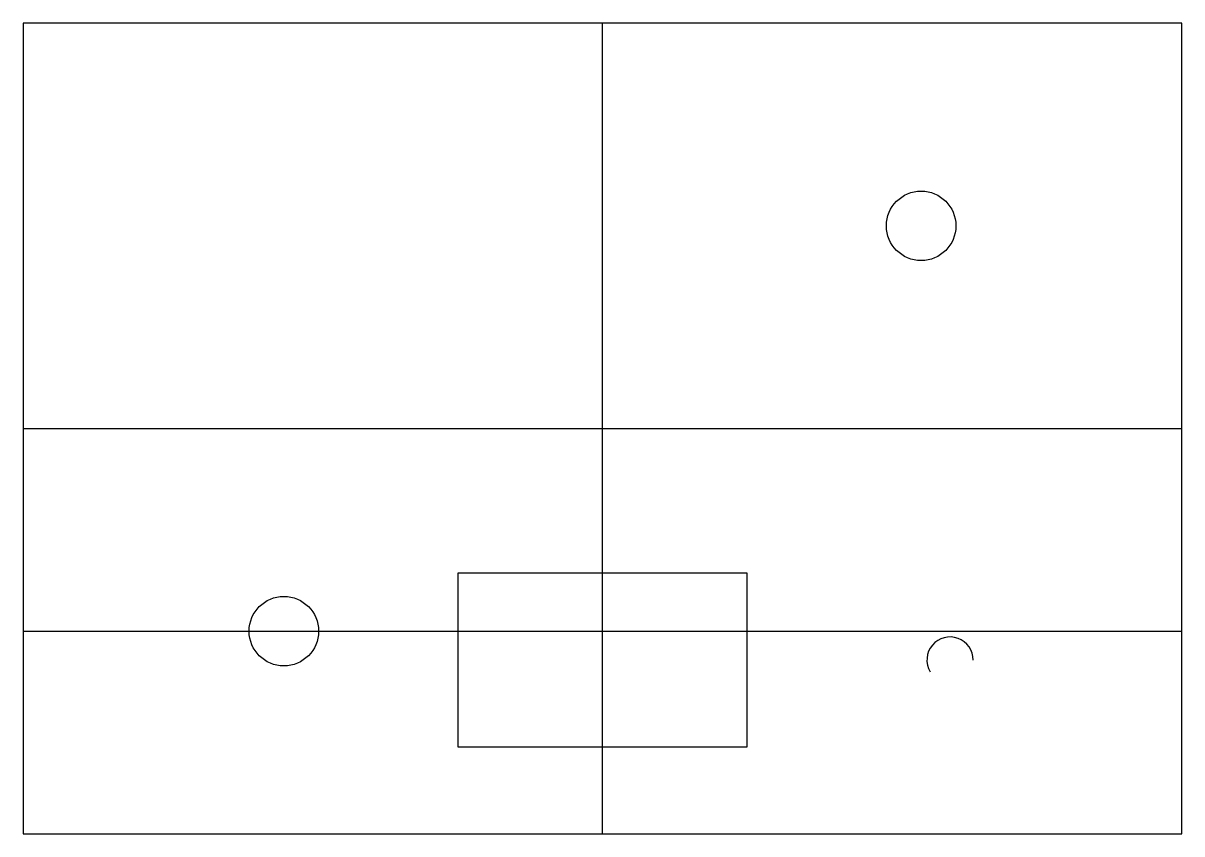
# Model space of a CAD drawing. Header units: millimetres. Extents: x 0 to 400, y 0 to 280.
import ezdxf

# ---------------------------------------------------------------- set-up
doc = ezdxf.new("R2010")
doc.units = ezdxf.units.MM
doc.layers.add('ADESIVO', color=7, linetype='Continuous')
doc.layers.add('CUT', color=7, linetype='Continuous')

msp = doc.modelspace()

# ---------------------------------------------------------------- linework, layer by layer
at = {"layer": 'ADESIVO'}
for p, q in [((250, 90), (150, 90)), ((150, 90), (150, 30)), ((250, 30), (250, 90)), ((150, 30), (250, 30))]:
    msp.add_line(p, q, dxfattribs=at)
at = {"layer": 'CUT'}
for p, q in [((400, 280), (0, 280)), ((0, 280), (0, 0)), ((200, 0), (200, 280)), ((400, 0), (400, 280)), ((0, 140), (400, 140)), ((0, 70), (400, 70)), ((0, 0), (400, 0))]:
    msp.add_line(p, q, dxfattribs=at)
for centre in [(310, 210), (90, 70)]:
    msp.add_circle(centre, 12, dxfattribs=at)
msp.add_arc((320, 60), 8, 0, 210, dxfattribs=at)

doc.saveas('drawing.dxf')
